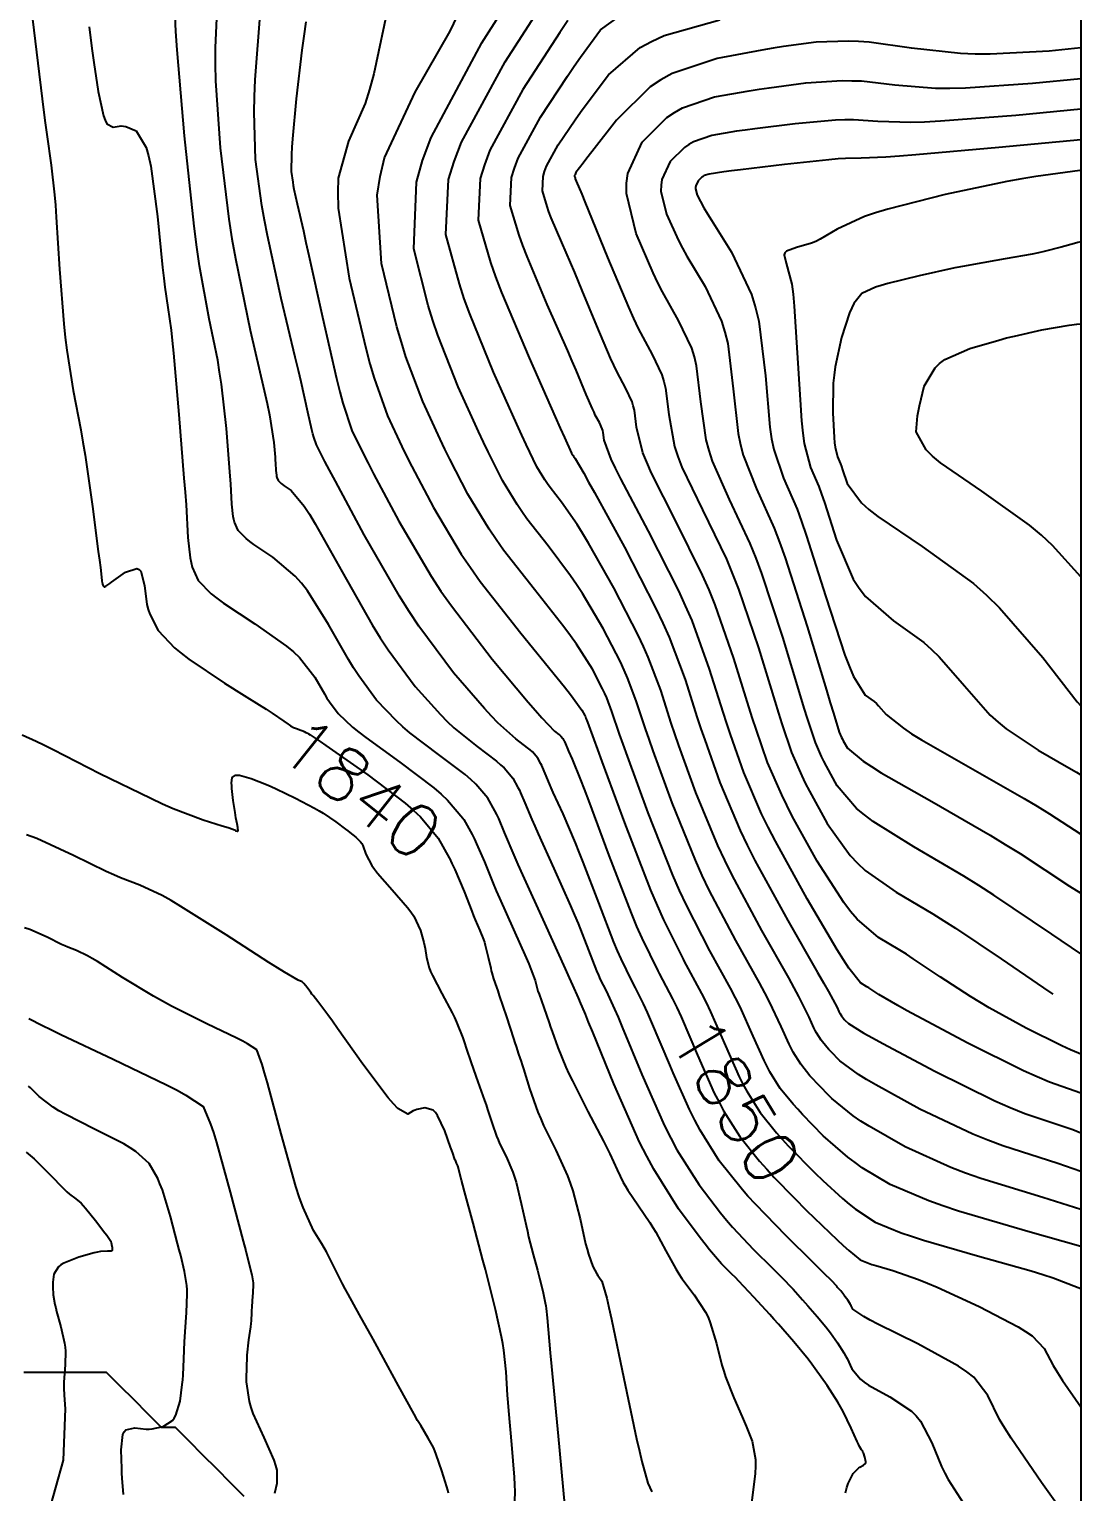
# Model space of a CAD drawing. Header units: metres. Extents: x 837117 to 838479, y 1189012 to 1191015.
# Drawn here: x 838400.2 to 838476.5, y 1190084.5 to 1190190.6 of the extents above; entities that cross this region are included whole.
import ezdxf

# ---------------------------------------------------------------- set-up
doc = ezdxf.new("R2010")
doc.units = ezdxf.units.M
doc.header["$LTSCALE"] = 0.3
for name, color, linetype in [('COTAS 10', 1, 'Continuous'), ('COTAS INT', 252, 'Continuous'), ('DRENAJE', 5, 'Continuous'), ('MARCO IMP', 130, 'Continuous')]:
    doc.layers.add(name, color=color, linetype=linetype)
doc.styles.get("Standard").update_dxf_attribs({"font": 'simplex.shx'})

msp = doc.modelspace()

# ---------------------------------------------------------------- linework, layer by layer
at = {"layer": 'COTAS 10'}
for points in [[(838400.23, 1190193.14), (838400.73, 1190188.92), (838401.24, 1190184.73), (838401.36, 1190183.79), (838401.47, 1190182.95), (838401.78, 1190180.72), (838402.03, 1190178.58), (838402.1, 1190177.81), (838402.16, 1190176.95), (838402.4, 1190173.17), (838402.7, 1190169.2), (838402.8, 1190168.22), (838402.92, 1190167.29), (838403.4, 1190164.37), (838403.95, 1190161.51), (838404.1, 1190160.62), (838404.25, 1190159.69), (838404.78, 1190155.95), (838405.21, 1190152.69), (838405.3, 1190152.05), (838405.36, 1190151.52), (838405.48, 1190150.58), (838405.5, 1190150.4), (838405.51, 1190150.36), (838405.52, 1190150.32), (838405.57, 1190150.2), (838405.63, 1190150.13), (838405.65, 1190150.12), (838405.67, 1190150.12), (838405.76, 1190150.17), (838406.04, 1190150.37), (838406.18, 1190150.47), (838406.34, 1190150.59), (838407.18, 1190151.18), (838408.02, 1190151.46), (838408.18, 1190151.39), (838408.31, 1190151.26), (838408.56, 1190150.23), (838408.74, 1190148.85), (838408.84, 1190148.49), (838408.96, 1190148.14), (838409.56, 1190146.96), (838410.74, 1190145.7), (838411.22, 1190145.3), (838411.78, 1190144.87), (838414.37, 1190143.13), (838415.8, 1190142.24), (838416.88, 1190141.56), (838417.39, 1190141.24), (838417.82, 1190140.96), (838418.68, 1190140.38), (838419, 1190140.15), (838419.07, 1190140.1), (838419.15, 1190140.05), (838419.39, 1190139.92), (838419.6, 1190139.84), (838419.66, 1190139.82), (838419.71, 1190139.8), (838419.9, 1190139.73), (838420.06, 1190139.67), (838420.1, 1190139.65), (838420.15, 1190139.63), (838420.28, 1190139.56), (838420.41, 1190139.5), (838420.47, 1190139.46), (838420.59, 1190139.39), (838421.31, 1190138.91), (838421.72, 1190138.62), (838422.22, 1190138.27), (838424.78, 1190136.48), (838427.48, 1190134.43), (838428.07, 1190133.92), (838428.59, 1190133.43), (838429.88, 1190131.89), (838430.67, 1190130.45), (838430.69, 1190130.43), (838430.88, 1190130.04), (838431.08, 1190129.61), (838431.76, 1190128.02), (838432.32, 1190126.58), (838432.45, 1190126.26), (838432.57, 1190125.97), (838432.91, 1190125.18), (838433.16, 1190124.53), (838433.23, 1190124.33), (838433.29, 1190124.12), (838433.51, 1190123.26), (838433.69, 1190122.45), (838433.73, 1190122.27), (838433.78, 1190122.11), (838433.9, 1190121.69), (838434.11, 1190121.08), (838434.2, 1190120.81), (838434.31, 1190120.48), (838434.83, 1190118.92), (838435.34, 1190117.36), (838435.44, 1190117.04), (838435.53, 1190116.78), (838435.72, 1190116.21), (838435.9, 1190115.68), (838435.98, 1190115.43), (838436.07, 1190115.14), (838436.51, 1190113.73), (838437.12, 1190112.01), (838437.32, 1190111.52), (838437.53, 1190111.04), (838438.41, 1190109.25), (838439.26, 1190107.38), (838439.46, 1190106.85), (838439.65, 1190106.3), (838440.18, 1190104.26), (838440.58, 1190102.46), (838440.69, 1190102.06), (838440.79, 1190101.71), (838441.11, 1190100.81), (838441.39, 1190100.28), (838441.46, 1190100.16), (838441.53, 1190100.05), (838441.75, 1190099.74), (838442.11, 1190098.51), (838442.27, 1190097.82), (838442.46, 1190096.98), (838443.36, 1190092.69), (838444.28, 1190088.3), (838444.48, 1190087.41), (838444.66, 1190086.66), (838445.1, 1190085.08), (838445.38, 1190084.46)], [(838420.27, 1190191.11), (838420.12, 1190190.08), (838419.98, 1190189.07), (838419.57, 1190185.53), (838419.3, 1190182.63), (838419.26, 1190182.02), (838419.23, 1190181.49), (838419.21, 1190180.26), (838419.32, 1190179.48), (838419.36, 1190179.24), (838419.41, 1190178.97), (838419.65, 1190177.91), (838420.1, 1190175.95), (838420.28, 1190175.12), (838420.49, 1190174.17), (838421.48, 1190169.7), (838422.51, 1190165.23), (838422.75, 1190164.27), (838422.97, 1190163.44), (838423.61, 1190161.48), (838424.45, 1190159.76), (838424.79, 1190159.09), (838425.19, 1190158.33), (838427.02, 1190154.88), (838429.37, 1190150.91), (838430.08, 1190149.82), (838430.84, 1190148.74), (838433.8, 1190144.88), (838436.41, 1190141.75), (838436.94, 1190141.14), (838437.39, 1190140.62), (838438.32, 1190139.66), (838438.64, 1190139.42), (838438.71, 1190139.36), (838438.77, 1190139.3), (838438.92, 1190139.13), (838439, 1190138.98), (838439.02, 1190138.93), (838439.04, 1190138.89), (838439.12, 1190138.72), (838439.23, 1190138.44), (838439.28, 1190138.33), (838439.34, 1190138.2), (838439.6, 1190137.62), (838440.2, 1190136.13), (838440.47, 1190135.44), (838440.78, 1190134.62), (838442.26, 1190130.63), (838443.88, 1190126.44), (838444.28, 1190125.48), (838444.66, 1190124.62), (838445.82, 1190122.26), (838445.92, 1190122.07), (838446.89, 1190120.24), (838447.2, 1190119.6), (838447.51, 1190118.92), (838448.7, 1190116.14), (838449.92, 1190113.39), (838450.26, 1190112.73), (838450.58, 1190112.11), (838451.76, 1190110.23), (838453.21, 1190108.44), (838453.72, 1190107.87), (838454.27, 1190107.27), (838455.72, 1190105.79), (838456.62, 1190104.87), (838458.83, 1190102.74), (838459.28, 1190102.32), (838459.67, 1190101.96), (838460.51, 1190101.29), (838461.12, 1190101.04), (838461.36, 1190100.96), (838461.63, 1190100.87), (838462.88, 1190100.51), (838464.73, 1190099.87), (838465.38, 1190099.6), (838466.09, 1190099.3), (838469.14, 1190097.9), (838471.96, 1190096.43), (838472.51, 1190096.09), (838472.98, 1190095.77), (838473.85, 1190094.85), (838474.5, 1190093.62), (838474.82, 1190093.11), (838475.2, 1190092.53), (838476.51, 1190090.63)], [(838439.28, 1190191.22), (838438.7, 1190190.34), (838436.03, 1190186.22), (838433.63, 1190181.8), (838433.23, 1190180.74), (838432.93, 1190179.75), (838432.77, 1190176.74), (838433.68, 1190173.66), (838434.05, 1190172.61), (838434.48, 1190171.49), (838436.48, 1190166.74), (838438.38, 1190162.47), (838438.74, 1190161.64), (838439.04, 1190160.97), (838439.56, 1190159.83), (838439.65, 1190159.69), (838439.67, 1190159.65), (838439.7, 1190159.6), (838439.83, 1190159.44), (838440.46, 1190158.36), (838440.8, 1190157.73), (838441.23, 1190156.96), (838443.39, 1190153.01), (838445.68, 1190148.56), (838446.19, 1190147.49), (838446.64, 1190146.48), (838447.8, 1190143.39), (838448.67, 1190140.63), (838448.94, 1190139.83), (838449.22, 1190139.01), (838450.33, 1190135.92), (838451.8, 1190132.44), (838452.31, 1190131.38), (838452.87, 1190130.27), (838455.25, 1190125.92), (838457.42, 1190122.13), (838457.85, 1190121.38), (838458.2, 1190120.76), (838458.83, 1190119.6), (838458.95, 1190119.31), (838458.99, 1190119.24), (838459.02, 1190119.18), (838459.14, 1190118.99), (838459.29, 1190118.8), (838459.35, 1190118.74), (838459.4, 1190118.68), (838459.65, 1190118.43), (838460.78, 1190117.73), (838461.39, 1190117.39), (838462.14, 1190116.98), (838465.93, 1190114.97), (838470.28, 1190112.83), (838471.39, 1190112.35), (838472.45, 1190111.92), (838475.93, 1190110.74), (838476.51, 1190110.51)], [(838476.51, 1190184.79), (838471.79, 1190184.33), (838466.34, 1190183.91), (838465.18, 1190183.85), (838464.17, 1190183.81), (838461.79, 1190183.9), (838460.02, 1190184.02), (838459.39, 1190184.01), (838458.71, 1190183.98), (838455.79, 1190183.72), (838452.85, 1190183.36), (838452.17, 1190183.26), (838451.54, 1190183.18), (838449.74, 1190182.88), (838448.41, 1190182.42), (838448.07, 1190182.23), (838447.75, 1190182.01), (838446.72, 1190180.99), (838446.11, 1190179.67), (838446.06, 1190179.26), (838446.05, 1190178.84), (838446.46, 1190177.16), (838447.33, 1190175.26), (838447.62, 1190174.7), (838447.93, 1190174.12), (838449.25, 1190171.92), (838450.45, 1190169.39), (838450.69, 1190168.6), (838450.89, 1190167.78), (838451.29, 1190164.5), (838451.64, 1190161.24), (838451.81, 1190160.43), (838452.01, 1190159.67), (838452.98, 1190157.24), (838454.26, 1190154.39), (838454.65, 1190153.36), (838455.06, 1190152.23), (838456.66, 1190147.24), (838458.06, 1190142.62), (838458.33, 1190141.7), (838458.56, 1190140.95), (838458.99, 1190139.58), (838459.16, 1190139.2), (838459.22, 1190139.07), (838459.28, 1190138.94), (838459.58, 1190138.42), (838460.72, 1190137.47), (838461.32, 1190137.08), (838462.04, 1190136.63), (838465.7, 1190134.54), (838469.94, 1190132.1), (838471.04, 1190131.43), (838472.11, 1190130.77), (838475.7, 1190128.4), (838476.51, 1190127.89)], [(838407.05, 1190084.25), (838406.95, 1190085.45), (838406.93, 1190085.8), (838406.91, 1190086.15), (838406.86, 1190087.51), (838407, 1190088.61), (838407.09, 1190088.8), (838407.21, 1190088.95), (838407.87, 1190089.09), (838408.68, 1190089.01), (838408.9, 1190089.01), (838409.12, 1190089.03), (838409.92, 1190089.19), (838410.59, 1190089.62), (838410.73, 1190089.8), (838410.85, 1190090.02), (838411.16, 1190091.04), (838411.31, 1190092.25), (838411.34, 1190092.58), (838411.37, 1190092.91), (838411.43, 1190094.11), (838411.48, 1190095.35), (838411.5, 1190095.71), (838411.52, 1190096.07), (838411.62, 1190097.46), (838411.67, 1190098.79), (838411.66, 1190099.12), (838411.64, 1190099.43), (838411.48, 1190100.44), (838411.19, 1190101.61), (838411.08, 1190102.02), (838410.96, 1190102.47), (838410.45, 1190104.43), (838409.86, 1190106.36), (838409.69, 1190106.8), (838409.53, 1190107.2), (838408.91, 1190108.28), (838407.93, 1190109.15), (838407.52, 1190109.42), (838407.06, 1190109.7), (838404.94, 1190110.78), (838402.81, 1190111.85), (838402.35, 1190112.11), (838401.94, 1190112.36), (838400.92, 1190113.15), (838400.3, 1190113.76), (838400.14, 1190113.9)]]:
    msp.add_lwpolyline(points, dxfattribs=at)
at = {"layer": 'COTAS INT'}
for points in [[(838476.51, 1190104.95), (838473.76, 1190105.81), (838469.25, 1190107.19), (838468.14, 1190107.59), (838467.08, 1190107.99), (838463.76, 1190109.5), (838461.15, 1190110.98), (838460.55, 1190111.36), (838460, 1190111.74), (838458.44, 1190113), (838457.35, 1190114.12), (838457.09, 1190114.39), (838456.86, 1190114.65), (838456.19, 1190115.48), (838455.65, 1190116.35), (838455.49, 1190116.64), (838455.34, 1190116.94), (838454.78, 1190118.21), (838453.92, 1190120.02), (838453.59, 1190120.67), (838453.21, 1190121.38), (838451.48, 1190124.46), (838449.55, 1190128.11), (838449.04, 1190129.18), (838448.55, 1190130.28), (838446.86, 1190134.46), (838445.48, 1190138.23), (838445.18, 1190139.08), (838444.92, 1190139.83), (838444.25, 1190141.85), (838443.62, 1190143.53), (838443.38, 1190144.08), (838443.1, 1190144.67), (838441.85, 1190147.09), (838440.35, 1190149.63), (838439.92, 1190150.29), (838439.49, 1190150.93), (838437.85, 1190153.09), (838436.32, 1190155.06), (838435.95, 1190155.58), (838435.6, 1190156.09), (838434.54, 1190157.85), (838433.5, 1190159.92), (838433.16, 1190160.62), (838432.8, 1190161.39), (838431.33, 1190164.64), (838429.85, 1190168.38), (838429.49, 1190169.46), (838429.15, 1190170.55), (838428.1, 1190174.64), (838428.3, 1190179.49), (838428.75, 1190181.06), (838429.37, 1190182.73), (838433.05, 1190189.59), (838436.92, 1190195.69)], [(838413.87, 1190193.01), (838413.69, 1190189.23), (838413.7, 1190188.06), (838413.73, 1190186.84), (838414.05, 1190181.99), (838414.68, 1190176.8), (838414.91, 1190175.37), (838415.16, 1190173.94), (838416.24, 1190168.76), (838417.26, 1190164.37), (838417.46, 1190163.43), (838417.63, 1190162.6), (838417.95, 1190160.6), (838418.04, 1190159.54), (838418.05, 1190159.31), (838418.07, 1190159.1), (838418.1, 1190158.56), (838418.14, 1190158.22), (838418.15, 1190158.14), (838418.17, 1190158.06), (838418.27, 1190157.84), (838418.49, 1190157.62), (838418.58, 1190157.54), (838418.69, 1190157.46), (838419.21, 1190157.12), (838420.15, 1190155.98), (838420.53, 1190155.4), (838420.95, 1190154.7), (838422.9, 1190151.22), (838425.1, 1190147.36), (838425.68, 1190146.43), (838426.25, 1190145.56), (838428.21, 1190142.9), (838430.04, 1190140.85), (838430.53, 1190140.36), (838431.01, 1190139.9), (838432.71, 1190138.53), (838434.1, 1190137.47), (838434.4, 1190137.22), (838434.67, 1190136.98), (838435.3, 1190136.23), (838435.67, 1190135.57), (838435.77, 1190135.38), (838435.86, 1190135.18), (838436.17, 1190134.44), (838436.68, 1190133.24), (838436.89, 1190132.76), (838437.13, 1190132.21), (838438.28, 1190129.69), (838439.48, 1190126.98), (838439.77, 1190126.31), (838440.03, 1190125.69), (838440.8, 1190123.75), (838441.37, 1190122.27), (838441.51, 1190121.94), (838441.64, 1190121.63), (838442.06, 1190120.8), (838442.67, 1190119.49), (838442.93, 1190118.89), (838443.24, 1190118.18), (838444.65, 1190114.75), (838446.31, 1190111.02), (838446.76, 1190110.12), (838447.21, 1190109.28), (838448.81, 1190106.73), (838450.37, 1190104.69), (838450.81, 1190104.17), (838451.23, 1190103.67), (838452.77, 1190102.04), (838454.14, 1190100.68), (838454.47, 1190100.35), (838454.76, 1190100.05), (838455.63, 1190099.15), (838456.33, 1190098.39), (838456.52, 1190098.17), (838456.71, 1190097.96), (838457.39, 1190097.19), (838458.02, 1190096.42), (838458.18, 1190096.21), (838458.34, 1190096), (838458.87, 1190095.26), (838459.33, 1190094.53), (838459.44, 1190094.33), (838459.55, 1190094.12), (838459.91, 1190093.39), (838460.53, 1190092.64), (838460.8, 1190092.42), (838461.12, 1190092.19), (838462.65, 1190091.35), (838464.22, 1190090.31), (838464.57, 1190089.96), (838464.89, 1190089.59), (838465.7, 1190088.02), (838466.4, 1190086.3), (838466.64, 1190085.82), (838466.89, 1190085.35), (838467.97, 1190083.66)], [(838476.51, 1190107.7), (838474.84, 1190108.28), (838470.85, 1190109.55), (838469.76, 1190109.97), (838468.68, 1190110.41), (838464.84, 1190112.23), (838461.65, 1190113.98), (838460.97, 1190114.38), (838460.39, 1190114.73), (838459.04, 1190115.72), (838458.38, 1190116.4), (838458.22, 1190116.56), (838458.08, 1190116.73), (838457.67, 1190117.23), (838457.33, 1190117.77), (838457.24, 1190117.94), (838457.15, 1190118.13), (838456.8, 1190118.91), (838456.06, 1190120.39), (838455.72, 1190121.02), (838455.32, 1190121.75), (838453.36, 1190125.19), (838451.21, 1190129.19), (838450.68, 1190130.28), (838450.17, 1190131.36), (838448.59, 1190135.19), (838447.35, 1190138.62), (838447.06, 1190139.45), (838446.8, 1190140.23), (838446.03, 1190142.62), (838445.13, 1190145.01), (838444.78, 1190145.79), (838444.39, 1190146.62), (838442.62, 1190150.05), (838440.79, 1190153.3), (838440.36, 1190154.01), (838439.97, 1190154.65), (838438.84, 1190156.27), (838438.01, 1190157.33), (838437.81, 1190157.61), (838437.62, 1190157.89), (838437.05, 1190158.84), (838436.27, 1190160.44), (838435.95, 1190161.13), (838435.59, 1190161.93), (838433.9, 1190165.69), (838432.17, 1190169.93), (838431.77, 1190171.03), (838431.42, 1190172.1), (838430.43, 1190175.69), (838430.64, 1190179.67), (838431.04, 1190180.98), (838431.58, 1190182.38), (838434.74, 1190188.22), (838438.13, 1190193.5)], [(838459.44, 1190084.39), (838459.53, 1190084.76), (838459.63, 1190085.07), (838459.99, 1190085.79), (838460.33, 1190086.12), (838460.41, 1190086.19), (838460.49, 1190086.25), (838460.74, 1190086.38), (838460.89, 1190086.51), (838460.91, 1190086.57), (838460.91, 1190086.64), (838460.85, 1190086.96), (838460.74, 1190087.28), (838460.71, 1190087.34), (838460.69, 1190087.4), (838460.61, 1190087.5), (838460.46, 1190087.75), (838460.38, 1190087.91), (838460.29, 1190088.1), (838459.85, 1190089.07), (838459.26, 1190090.28), (838459.08, 1190090.62), (838458.89, 1190090.95), (838458.12, 1190092.16), (838457.25, 1190093.39), (838456.99, 1190093.73), (838456.72, 1190094.08), (838455.68, 1190095.35), (838454.57, 1190096.63), (838454.25, 1190096.98), (838453.94, 1190097.33), (838452.78, 1190098.59), (838451.71, 1190099.73), (838451.45, 1190100), (838451.2, 1190100.25), (838450.45, 1190101.01), (838449.57, 1190102.01), (838449.25, 1190102.42), (838448.89, 1190102.88), (838447.33, 1190104.98), (838445.52, 1190107.87), (838445.02, 1190108.82), (838444.5, 1190109.84), (838442.63, 1190114.06), (838441.1, 1190117.81), (838440.8, 1190118.53), (838440.57, 1190119.11), (838440.17, 1190120.07), (838440.14, 1190120.14), (838440.13, 1190120.16), (838440.11, 1190120.19), (838440.07, 1190120.31), (838439.66, 1190121.22), (838439.42, 1190121.75), (838439.13, 1190122.4), (838437.61, 1190125.72), (838436.03, 1190129.22), (838435.69, 1190129.98), (838435.4, 1190130.65), (838434.7, 1190132.3), (838434.27, 1190133.32), (838434.14, 1190133.6), (838434, 1190133.86), (838433.49, 1190134.78), (838432.61, 1190135.81), (838432.25, 1190136.15), (838431.83, 1190136.5), (838429.9, 1190137.96), (838427.83, 1190139.54), (838427.32, 1190139.97), (838426.85, 1190140.4), (838425.41, 1190141.91), (838424.12, 1190143.67), (838423.74, 1190144.24), (838423.36, 1190144.85), (838421.91, 1190147.4), (838420.39, 1190149.84), (838419.95, 1190150.4), (838419.51, 1190150.9), (838417.89, 1190152.27), (838416.5, 1190153.2), (838416.2, 1190153.42), (838415.95, 1190153.62), (838415.37, 1190154.22), (838415.1, 1190154.81), (838415.05, 1190155.01), (838415, 1190155.23), (838414.91, 1190156.13), (838414.82, 1190157.59), (838414.78, 1190158.15), (838414.73, 1190158.78), (838414.51, 1190161.62), (838414.15, 1190164.84), (838414.02, 1190165.71), (838413.88, 1190166.57), (838413.26, 1190169.58), (838412.55, 1190173.41), (838412.36, 1190174.78), (838412.17, 1190176.29), (838411.47, 1190182.85), (838410.94, 1190189.1), (838410.85, 1190190.42), (838410.79, 1190191.55)], [(838475.83, 1190082.08), (838473.67, 1190085.14), (838471.47, 1190088.35), (838471.01, 1190089.07), (838470.62, 1190089.71), (838469.78, 1190091.44), (838468.75, 1190092.77), (838468.24, 1190093.17), (838467.64, 1190093.58), (838464.68, 1190095.2), (838461.78, 1190096.63), (838461.22, 1190096.92), (838460.76, 1190097.17), (838459.97, 1190097.71), (838459.84, 1190097.96), (838459.81, 1190098.03), (838459.77, 1190098.1), (838459.61, 1190098.36), (838459.42, 1190098.61), (838459.37, 1190098.69), (838459.31, 1190098.76), (838459.1, 1190099.03), (838458.86, 1190099.29), (838458.8, 1190099.37), (838458.73, 1190099.44), (838458.49, 1190099.71), (838457.82, 1190100.38), (838457.48, 1190100.71), (838457.09, 1190101.1), (838455.1, 1190103.06), (838453.65, 1190104.55), (838452.9, 1190105.32), (838452.36, 1190105.92), (838452.21, 1190106.09), (838451.86, 1190106.5), (838450.28, 1190108.48), (838448.9, 1190110.7), (838448.51, 1190111.43), (838448.12, 1190112.21), (838446.94, 1190114.85), (838446.68, 1190115.45), (838445.37, 1190118.55), (838445.07, 1190119.24), (838444.78, 1190119.87), (838444.19, 1190121.03), (838443.94, 1190121.53), (838443.15, 1190123.13), (838442.9, 1190123.71), (838442.63, 1190124.35), (838441.53, 1190127.19), (838440.4, 1190130.15), (838440.12, 1190130.88), (838439.84, 1190131.55), (838438.94, 1190133.65), (838438.23, 1190135.21), (838438.08, 1190135.54), (838437.96, 1190135.84), (838437.65, 1190136.58), (838437.45, 1190137.03), (838437.39, 1190137.15), (838437.33, 1190137.27), (838437.11, 1190137.68), (838436.72, 1190138.14), (838436.56, 1190138.29), (838436.37, 1190138.45), (838435.51, 1190139.09), (838434.2, 1190140.26), (838433.74, 1190140.75), (838433.23, 1190141.3), (838431, 1190143.89), (838428.47, 1190147.28), (838427.77, 1190148.34), (838427.07, 1190149.45), (838424.51, 1190153.89), (838422.42, 1190157.8), (838422, 1190158.58), (838421.66, 1190159.22), (838421.04, 1190160.43), (838420.86, 1190160.99), (838420.79, 1190161.23), (838420.72, 1190161.51), (838420.43, 1190162.79), (838419.93, 1190164.99), (838419.73, 1190165.83), (838419.51, 1190166.78), (838418.49, 1190171.05), (838417.49, 1190175.61), (838417.27, 1190176.73), (838417.08, 1190177.79), (838416.63, 1190181.13), (838416.52, 1190184.57), (838416.54, 1190185.7), (838416.59, 1190186.91), (838416.98, 1190191.91)], [(838426.3, 1190192.47), (838425.2, 1190187.35), (838424.89, 1190186.21), (838424.57, 1190185.19), (838423.36, 1190182.47), (838422.62, 1190179.77), (838422.59, 1190178.75), (838422.63, 1190177.61), (838423.42, 1190172.53), (838424.63, 1190167.44), (838424.93, 1190166.3), (838425.23, 1190165.27), (838426.19, 1190162.53), (838427.23, 1190160.3), (838427.58, 1190159.6), (838427.96, 1190158.86), (838429.53, 1190155.87), (838431.55, 1190152.5), (838432.22, 1190151.52), (838432.93, 1190150.52), (838435.87, 1190146.75), (838438.52, 1190143.51), (838439.05, 1190142.86), (838439.48, 1190142.3), (838440.31, 1190141.18), (838440.52, 1190140.78), (838440.56, 1190140.68), (838440.6, 1190140.59), (838440.71, 1190140.31), (838441.17, 1190139.04), (838441.43, 1190138.32), (838441.75, 1190137.45), (838443.39, 1190132.99), (838445.29, 1190128.12), (838445.77, 1190126.99), (838446.22, 1190125.95), (838447.65, 1190123.11), (838447.71, 1190122.99), (838448.99, 1190120.62), (838449.33, 1190119.96), (838449.65, 1190119.28), (838450.73, 1190116.83), (838451.73, 1190114.58), (838452, 1190114.03), (838452.27, 1190113.52), (838453.24, 1190111.98), (838454.43, 1190110.51), (838454.84, 1190110.04), (838455.29, 1190109.55), (838457.23, 1190107.58), (838457.8, 1190107.05), (838459.22, 1190105.74), (838459.71, 1190105.33), (838460.16, 1190104.97), (838461.59, 1190104.02), (838463.49, 1190103.25), (838464.24, 1190103), (838465.1, 1190102.72), (838469.02, 1190101.59), (838472.92, 1190100.48), (838473.76, 1190100.22), (838474.5, 1190099.98), (838476.33, 1190099.29), (838476.51, 1190099.2)], [(838476.51, 1190102.26), (838472.68, 1190103.35), (838467.65, 1190104.83), (838466.51, 1190105.2), (838465.48, 1190105.57), (838462.68, 1190106.76), (838460.66, 1190107.97), (838460.13, 1190108.35), (838459.61, 1190108.74), (838457.83, 1190110.29), (838456.32, 1190111.83), (838455.97, 1190112.22), (838455.65, 1190112.58), (838454.71, 1190113.73), (838453.96, 1190114.94), (838453.75, 1190115.33), (838453.53, 1190115.76), (838452.75, 1190117.52), (838451.79, 1190119.65), (838451.46, 1190120.31), (838451.1, 1190121), (838449.59, 1190123.72), (838447.89, 1190127.03), (838447.4, 1190128.08), (838446.92, 1190129.2), (838445.13, 1190133.72), (838443.61, 1190137.84), (838443.31, 1190138.7), (838443.04, 1190139.44), (838442.48, 1190141.08), (838442.11, 1190142.06), (838441.97, 1190142.38), (838441.81, 1190142.73), (838441.08, 1190144.14), (838439.92, 1190145.97), (838439.48, 1190146.57), (838439, 1190147.22), (838436.86, 1190149.92), (838434.62, 1190152.79), (838434.08, 1190153.55), (838433.58, 1190154.3), (838432.03, 1190156.86), (838430.73, 1190159.39), (838430.37, 1190160.11), (838430.02, 1190160.84), (838428.76, 1190163.58), (838427.54, 1190166.82), (838427.21, 1190167.88), (838426.89, 1190168.99), (838425.76, 1190173.58), (838425.46, 1190178.55), (838425.67, 1190179.9), (838425.99, 1190181.25), (838428.21, 1190186.03), (838430.75, 1190190.44), (838431.28, 1190191.55)], [(838476.51, 1190113.38), (838474.25, 1190114.18), (838473.34, 1190114.56), (838472.37, 1190115), (838468.33, 1190117.01), (838464.63, 1190118.98), (838463.87, 1190119.39), (838463.23, 1190119.74), (838461.86, 1190120.54), (838461.29, 1190120.93), (838461.14, 1190121.02), (838461, 1190121.11), (838460.54, 1190121.38), (838459.69, 1190122.46), (838459.3, 1190123.06), (838458.84, 1190123.78), (838456.65, 1190127.49), (838454.35, 1190131.66), (838453.83, 1190132.68), (838453.35, 1190133.65), (838452.06, 1190136.65), (838451.09, 1190139.4), (838450.82, 1190140.2), (838450.55, 1190141.03), (838449.57, 1190144.16), (838448.3, 1190147.68), (838447.84, 1190148.74), (838447.34, 1190149.84), (838445.14, 1190154.16), (838443.13, 1190157.96), (838442.75, 1190158.73), (838442.44, 1190159.39), (838441.93, 1190160.77), (838441.86, 1190161.33), (838441.83, 1190161.47), (838441.79, 1190161.6), (838441.58, 1190162.04), (838441.28, 1190162.59), (838441.19, 1190162.8), (838441.08, 1190163.04), (838440.63, 1190164.09), (838439.9, 1190165.84), (838439.61, 1190166.5), (838439.28, 1190167.25), (838437.8, 1190170.62), (838436.33, 1190174.09), (838436.02, 1190174.9), (838435.75, 1190175.64), (838435.11, 1190177.79), (838435.21, 1190179.83), (838435.42, 1190180.5), (838435.69, 1190181.22), (838437.31, 1190184.21), (838439.26, 1190187.18), (838439.74, 1190187.9), (838440.2, 1190188.56), (838441.66, 1190190.55), (838443.81, 1190192.1)], [(838404.54, 1190190.76), (838404.74, 1190189.19), (838404.81, 1190188.69), (838404.89, 1190188.17), (838405.2, 1190186.07), (838405.59, 1190184.3), (838405.7, 1190183.98), (838405.82, 1190183.73), (838406.3, 1190183.48), (838406.86, 1190183.58), (838407.03, 1190183.56), (838407.22, 1190183.53), (838407.96, 1190183.22), (838408.69, 1190182), (838408.86, 1190181.39), (838409.03, 1190180.65), (838409.52, 1190177), (838409.88, 1190173.29), (838409.97, 1190172.52), (838410.05, 1190171.86), (838410.27, 1190170.4), (838410.49, 1190168.76), (838410.58, 1190167.99), (838410.67, 1190167.08), (838411.06, 1190162.63), (838411.43, 1190158.01), (838411.51, 1190156.99), (838411.58, 1190156.07), (838411.71, 1190153.71), (838411.87, 1190152.23), (838411.94, 1190151.88), (838412.03, 1190151.55), (838412.46, 1190150.59), (838413.41, 1190149.62), (838413.82, 1190149.29), (838414.3, 1190148.93), (838416.57, 1190147.43), (838418.87, 1190145.82), (838419.37, 1190145.4), (838419.82, 1190144.99), (838420.93, 1190143.57), (838421.62, 1190142.35), (838421.81, 1190142.05), (838421.99, 1190141.77), (838422.61, 1190140.93), (838423.67, 1190139.94), (838424.12, 1190139.58), (838424.64, 1190139.18), (838427.09, 1190137.39), (838429.57, 1190135.53), (838430.1, 1190135.08), (838430.56, 1190134.65), (838431.68, 1190133.34), (838431.75, 1190133.23), (838432.22, 1190132.37), (838432.34, 1190132.16), (838432.51, 1190131.82), (838432.67, 1190131.47), (838433.23, 1190130.16), (838433.87, 1190128.59), (838434.09, 1190128.07), (838434.33, 1190127.53), (838435.34, 1190125.27), (838436.27, 1190123.2), (838436.45, 1190122.76), (838436.61, 1190122.39), (838436.91, 1190121.55), (838437.06, 1190120.98), (838437.12, 1190120.78), (838437.2, 1190120.56), (838437.54, 1190119.59), (838437.93, 1190118.48), (838438.04, 1190118.17), (838438.16, 1190117.86), (838438.56, 1190116.7), (838439.14, 1190115.28), (838439.36, 1190114.79), (838439.62, 1190114.27), (838440.75, 1190112.05), (838441.87, 1190109.9), (838442.12, 1190109.42), (838442.33, 1190108.98), (838442.87, 1190107.82), (838443.31, 1190106.9), (838443.47, 1190106.63), (838443.65, 1190106.34), (838444.41, 1190105.22), (838445.24, 1190103.99), (838445.45, 1190103.64), (838445.67, 1190103.29), (838446.39, 1190101.95), (838447.12, 1190100.63), (838447.34, 1190100.28), (838447.57, 1190099.93), (838448.46, 1190098.74), (838449.28, 1190097.5), (838449.47, 1190097.12), (838449.63, 1190096.73), (838450.08, 1190095.22), (838450.47, 1190093.64), (838450.6, 1190093.21), (838450.74, 1190092.79), (838451.33, 1190091.28), (838451.93, 1190089.9), (838452.08, 1190089.55), (838452.22, 1190089.22), (838452.67, 1190088.13), (838452.9, 1190086.8), (838452.91, 1190086.32), (838452.89, 1190085.78), (838452.6, 1190083.43)], [(838476.51, 1190116.22), (838476.34, 1190116.29), (838475.76, 1190116.53), (838475.14, 1190116.81), (838472.56, 1190118.09), (838469.87, 1190119.57), (838469.18, 1190119.98), (838468.51, 1190120.39), (838466.3, 1190121.83), (838464.35, 1190123.14), (838463.86, 1190123.46), (838463.39, 1190123.75), (838461.83, 1190124.67), (838460.28, 1190126), (838459.8, 1190126.56), (838459.31, 1190127.21), (838457.38, 1190130.22), (838455.58, 1190133.48), (838455.18, 1190134.28), (838454.81, 1190135.03), (838453.79, 1190137.38), (838452.96, 1190139.79), (838452.7, 1190140.58), (838452.43, 1190141.42), (838451.34, 1190144.93), (838449.99, 1190148.81), (838449.54, 1190149.9), (838449.07, 1190150.98), (838447.1, 1190154.93), (838445.35, 1190158.38), (838445.02, 1190159.16), (838444.74, 1190159.85), (838444.27, 1190161.7), (838444.12, 1190162.94), (838444.04, 1190163.25), (838443.95, 1190163.55), (838443.5, 1190164.51), (838442.84, 1190165.74), (838442.62, 1190166.2), (838442.39, 1190166.72), (838441.4, 1190169.06), (838440.34, 1190171.62), (838440.06, 1190172.29), (838439.79, 1190172.93), (838438.85, 1190175.1), (838438.08, 1190176.91), (838437.92, 1190177.33), (838437.78, 1190177.72), (838437.44, 1190178.85), (838437.5, 1190179.91), (838437.6, 1190180.26), (838437.75, 1190180.64), (838438.59, 1190182.2), (838439.82, 1190184.02), (838440.21, 1190184.57), (838440.61, 1190185.12), (838442.23, 1190187.27), (838444.54, 1190189.25), (838445.37, 1190189.7), (838446.29, 1190190.12), (838450.32, 1190191.27)], [(838476.51, 1190189.23), (838474.23, 1190188.99), (838469.95, 1190188.77), (838468.85, 1190188.78), (838467.78, 1190188.82), (838464.23, 1190189.21), (838461.16, 1190189.64), (838460.39, 1190189.7), (838459.66, 1190189.73), (838457.32, 1190189.65), (838454.94, 1190189.32), (838454.19, 1190189.2), (838453.38, 1190189.06), (838450.13, 1190188.47), (838446.85, 1190187.37), (838446.04, 1190186.92), (838445.27, 1190186.4), (838442.81, 1190183.99), (838441.02, 1190181.69), (838440.67, 1190181.24), (838440.39, 1190180.86), (838439.88, 1190180.19), (838439.81, 1190180.05), (838439.79, 1190180.02), (838439.78, 1190179.99), (838439.78, 1190179.9), (838439.81, 1190179.8), (838439.82, 1190179.77), (838439.83, 1190179.73), (838439.9, 1190179.57), (838440.3, 1190178.62), (838440.52, 1190178.07), (838440.79, 1190177.41), (838442.16, 1190174.02), (838443.69, 1190170.41), (838444.06, 1190169.6), (838444.4, 1190168.88), (838445.42, 1190166.98), (838446.12, 1190165.5), (838446.26, 1190165.03), (838446.38, 1190164.55), (838446.61, 1190162.63), (838447.04, 1190160.31), (838447.28, 1190159.58), (838447.57, 1190158.81), (838449.06, 1190155.7), (838450.8, 1190152.12), (838451.25, 1190151.05), (838451.68, 1190149.95), (838453.12, 1190145.7), (838454.3, 1190141.82), (838454.58, 1190140.95), (838454.83, 1190140.18), (838455.53, 1190138.11), (838456.26, 1190136.42), (838456.52, 1190135.88), (838456.82, 1190135.3), (838458.11, 1190132.95), (838459.78, 1190130.63), (838460.31, 1190130.07), (838460.86, 1190129.54), (838463.12, 1190127.96), (838465.77, 1190126.4), (838466.58, 1190125.89), (838467.42, 1190125.35), (838470.73, 1190123.12), (838473.8, 1190121.03), (838474.49, 1190120.57)], [(838476.51, 1190123.49), (838474.41, 1190124.93), (838470.21, 1190127.75), (838469.11, 1190128.45), (838468.04, 1190129.12), (838464.41, 1190131.25), (838461.45, 1190133.09), (838460.81, 1190133.57), (838460.25, 1190134.05), (838458.84, 1190135.68), (838458.05, 1190137.12), (838457.87, 1190137.48), (838457.71, 1190137.81), (838457.26, 1190138.84), (838456.69, 1190140.56), (838456.45, 1190141.33), (838456.18, 1190142.22), (838454.89, 1190146.47), (838453.37, 1190151.09), (838452.95, 1190152.21), (838452.53, 1190153.26), (838451.02, 1190156.47), (838449.79, 1190159.24), (838449.55, 1190160.01), (838449.34, 1190160.78), (838448.95, 1190163.56), (838448.63, 1190166.17), (838448.47, 1190166.82), (838448.28, 1190167.44), (838447.33, 1190169.45), (838446.16, 1190171.53), (838445.82, 1190172.19), (838445.48, 1190172.9), (838444.24, 1190175.76), (838443.54, 1190178.67), (838443.55, 1190179.41), (838443.64, 1190180.11), (838444.69, 1190182.4), (838446.48, 1190184.17), (838447.04, 1190184.55), (838447.62, 1190184.88), (838449.94, 1190185.67), (838452.46, 1190186.12), (838453.18, 1190186.23), (838453.9, 1190186.34), (838456.56, 1190186.69), (838459.19, 1190186.86), (838459.89, 1190186.85), (838460.59, 1190186.83), (838463.01, 1190186.55), (838465.98, 1190186.32), (838467.02, 1190186.31), (838468.15, 1190186.34), (838473.01, 1190186.66), (838476.51, 1190187.01)], [(838476.51, 1190182.57), (838470.57, 1190182), (838464.54, 1190181.47), (838463.35, 1190181.38), (838462.37, 1190181.31), (838460.57, 1190181.24), (838459.45, 1190181.21), (838458.9, 1190181.17), (838458.24, 1190181.11), (838455.02, 1190180.76), (838451.81, 1190180.38), (838451.16, 1190180.3), (838450.62, 1190180.23), (838449.55, 1190180.08), (838449.19, 1190179.96), (838449.1, 1190179.91), (838449.02, 1190179.85), (838448.74, 1190179.58), (838448.58, 1190179.22), (838448.56, 1190179.11), (838448.56, 1190179), (838448.67, 1190178.55), (838449.17, 1190177.62), (838449.42, 1190177.2), (838449.71, 1190176.72), (838451.16, 1190174.4), (838452.61, 1190171.33), (838452.9, 1190170.38), (838453.15, 1190169.39), (838453.63, 1190165.43), (838453.94, 1190161.7), (838454.08, 1190160.86), (838454.23, 1190160.1), (838454.94, 1190158.01), (838455.93, 1190155.75), (838456.25, 1190154.87), (838456.59, 1190153.88), (838458.01, 1190149.41), (838459.4, 1190145.17), (838459.72, 1190144.32), (838460.02, 1190143.62), (838460.87, 1190142.27), (838461.51, 1190141.8), (838461.68, 1190141.65), (838461.84, 1190141.5), (838462.39, 1190140.87), (838463.64, 1190139.86), (838464.24, 1190139.46), (838464.96, 1190139.02), (838468.51, 1190136.99), (838472.41, 1190134.76), (838473.36, 1190134.2), (838474.25, 1190133.66), (838476.51, 1190132.18)], [(838476.51, 1190180.33), (838476.45, 1190180.33), (838473.26, 1190179.91), (838472.23, 1190179.73), (838471.14, 1190179.53), (838466.68, 1190178.59), (838462.52, 1190177.54), (838461.62, 1190177.26), (838460.82, 1190176.99), (838458.84, 1190176.08), (838457.61, 1190175.35), (838457.29, 1190175.19), (838456.97, 1190175.06), (838455.89, 1190174.75), (838455.15, 1190174.47), (838455.04, 1190174.35), (838454.98, 1190174.22), (838455.14, 1190173.62), (838455.54, 1190172.08), (838455.63, 1190171.35), (838455.72, 1190170.5), (838455.97, 1190166.36), (838456.24, 1190162.17), (838456.34, 1190161.28), (838456.44, 1190160.52), (838456.9, 1190158.78), (838457.51, 1190157.4), (838457.7, 1190156.86), (838457.91, 1190156.25), (838458.78, 1190153.52), (838460, 1190150.69), (838460.43, 1190150.03), (838460.9, 1190149.42), (838462.93, 1190147.66), (838465.12, 1190146.08), (838465.68, 1190145.58), (838466.23, 1190145.05), (838468.08, 1190142.93), (838469.95, 1190140.82), (838470.52, 1190140.3), (838471.11, 1190139.81), (838473.42, 1190138.27), (838475.65, 1190137), (838476.2, 1190136.68), (838476.51, 1190136.48)], [(838476.51, 1190175.16), (838476.3, 1190175.1), (838476.05, 1190175.03), (838475.09, 1190174.76), (838473.86, 1190174.45), (838473.44, 1190174.36), (838472.98, 1190174.27), (838471.02, 1190173.93), (838468.73, 1190173.52), (838468.07, 1190173.4), (838467.38, 1190173.26), (838464.79, 1190172.7), (838462.52, 1190172.13), (838462.04, 1190171.99), (838461.62, 1190171.86), (838460.63, 1190171.42), (838460.05, 1190170.69), (838459.89, 1190170.37), (838459.73, 1190170), (838459.14, 1190168.21), (838458.69, 1190166.08), (838458.61, 1190165.49), (838458.55, 1190164.9), (838458.51, 1190162.75), (838458.61, 1190160.95), (838458.65, 1190160.58), (838458.69, 1190160.26), (838458.86, 1190159.55), (838459.08, 1190159.04), (838459.16, 1190158.85), (838459.23, 1190158.62), (838459.55, 1190157.62), (838460.6, 1190156.21), (838461.14, 1190155.74), (838461.78, 1190155.22), (838465, 1190153.06), (838468.72, 1190150.36), (838469.68, 1190149.51), (838470.62, 1190148.61), (838473.76, 1190145), (838476.26, 1190141.78), (838476.51, 1190141.48)], [(838476.51, 1190150.84), (838474.47, 1190153.13), (838473.66, 1190153.88), (838472.8, 1190154.61), (838469.33, 1190157.06), (838466.33, 1190159.12), (838465.75, 1190159.61), (838465.29, 1190160.06), (838464.57, 1190161.38), (838464.67, 1190162.54), (838464.73, 1190162.89), (838464.8, 1190163.25), (838465.16, 1190164.68), (838465.94, 1190166.01), (838466.27, 1190166.32), (838466.65, 1190166.61), (838468.46, 1190167.43), (838470.56, 1190168.03), (838471.13, 1190168.18), (838471.7, 1190168.32), (838473.7, 1190168.77), (838475.67, 1190169.11), (838476.22, 1190169.18), (838476.51, 1190169.21)], [(838399.69, 1190139.38), (838400.7, 1190138.92), (838401.26, 1190138.65), (838401.93, 1190138.31), (838405.33, 1190136.59), (838409.02, 1190134.78), (838409.87, 1190134.39), (838410.64, 1190134.04), (838412.83, 1190133.21), (838414.21, 1190132.79), (838414.47, 1190132.7), (838414.7, 1190132.63), (838415.09, 1190132.49), (838415.16, 1190132.44), (838415.18, 1190132.43), (838415.2, 1190132.43), (838415.28, 1190132.4), (838415.33, 1190132.39), (838415.34, 1190132.4), (838415.35, 1190132.4), (838415.36, 1190132.45), (838415.35, 1190132.56), (838415.34, 1190132.61), (838415.33, 1190132.66), (838415.28, 1190132.93), (838415.19, 1190133.37), (838415.17, 1190133.55), (838415.14, 1190133.74), (838415.01, 1190134.63), (838414.91, 1190135.5), (838414.9, 1190135.7), (838414.89, 1190135.87), (838414.92, 1190136.3), (838415.17, 1190136.47), (838415.3, 1190136.47), (838415.47, 1190136.45), (838416.3, 1190136.22), (838417.41, 1190135.78), (838417.75, 1190135.63), (838418.11, 1190135.47), (838419.53, 1190134.79), (838420.91, 1190134.07), (838421.23, 1190133.88), (838421.54, 1190133.69), (838422.46, 1190133.07), (838423.15, 1190132.54), (838423.31, 1190132.42), (838423.47, 1190132.3), (838423.91, 1190131.97), (838424.25, 1190131.61), (838424.33, 1190131.49), (838424.41, 1190131.35), (838424.64, 1190130.73), (838425.06, 1190129.91), (838425.25, 1190129.64), (838425.47, 1190129.35), (838426.55, 1190128.13), (838427.66, 1190126.86), (838427.89, 1190126.54), (838428.1, 1190126.22), (838428.59, 1190125.19), (838428.84, 1190124.31), (838428.89, 1190124.09), (838428.94, 1190123.89), (838429.03, 1190123.23), (838429.22, 1190122.48), (838429.33, 1190122.21), (838429.47, 1190121.91), (838430.15, 1190120.61), (838430.9, 1190119.22), (838431.07, 1190118.87), (838431.22, 1190118.53), (838431.66, 1190117.4), (838432.04, 1190116.28), (838432.16, 1190115.94), (838432.28, 1190115.59), (838432.76, 1190114.21), (838433.24, 1190112.86), (838433.35, 1190112.53), (838433.46, 1190112.21), (838433.79, 1190111.19), (838434.12, 1190110.26), (838434.23, 1190110), (838434.34, 1190109.74), (838434.81, 1190108.78), (838435.29, 1190107.66), (838435.42, 1190107.3), (838435.53, 1190106.92), (838435.91, 1190105.37), (838436.26, 1190103.77), (838436.35, 1190103.36), (838436.44, 1190102.97), (838436.77, 1190101.68), (838437.08, 1190100.54), (838437.16, 1190100.25), (838437.23, 1190099.96), (838437.47, 1190099.01), (838437.65, 1190098.17), (838437.69, 1190097.96), (838437.72, 1190097.76), (838437.79, 1190097.09), (838437.93, 1190095.4), (838438.01, 1190094.55), (838438.1, 1190093.54), (838438.58, 1190088.5), (838439.04, 1190083.54)], [(838435.42, 1190083.09), (838435.46, 1190084.48), (838435.45, 1190084.97), (838435.42, 1190085.52), (838435.23, 1190087.89), (838435.01, 1190090.34), (838434.96, 1190090.93), (838434.92, 1190091.48), (838434.81, 1190093.16), (838434.65, 1190094.73), (838434.57, 1190095.21), (838434.48, 1190095.7), (838434.05, 1190097.68), (838433.49, 1190099.92), (838433.31, 1190100.58), (838433.13, 1190101.27), (838432.41, 1190103.94), (838431.79, 1190106.24), (838431.66, 1190106.7), (838431.56, 1190107.08), (838431.37, 1190107.82), (838431.32, 1190108.04), (838431.3, 1190108.1), (838431.28, 1190108.15), (838431.21, 1190108.31), (838431.15, 1190108.44), (838431.11, 1190108.52), (838431.07, 1190108.65), (838430.94, 1190109.03), (838430.87, 1190109.23), (838430.78, 1190109.46), (838430.37, 1190110.64), (838429.83, 1190111.77), (838429.68, 1190111.97), (838429.52, 1190112.14), (838428.91, 1190112.33), (838428.34, 1190112.2), (838428.2, 1190112.15), (838428.07, 1190112.1), (838427.67, 1190111.86), (838426.96, 1190112.26), (838426.64, 1190112.6), (838426.26, 1190113.04), (838424.42, 1190115.49), (838422.58, 1190118.08), (838422.2, 1190118.61), (838421.87, 1190119.06), (838421.14, 1190120.03), (838420.8, 1190120.46), (838420.72, 1190120.57), (838420.64, 1190120.68), (838420.38, 1190121.04), (838420.14, 1190121.33), (838420.07, 1190121.4), (838420, 1190121.45), (838419.71, 1190121.59), (838418.73, 1190122.16), (838418.21, 1190122.48), (838417.59, 1190122.87), (838414.48, 1190124.88), (838411.2, 1190126.94), (838410.49, 1190127.37), (838409.85, 1190127.72), (838408.23, 1190128.48), (838406.83, 1190129.01), (838406.33, 1190129.23), (838405.79, 1190129.48), (838403.42, 1190130.64), (838400.75, 1190131.86), (838400.01, 1190132.14)], [(838430.63, 1190084.36), (838430.57, 1190084.58), (838430.5, 1190084.82), (838430.15, 1190085.98), (838429.74, 1190087.16), (838429.64, 1190087.43), (838429.53, 1190087.68), (838429.16, 1190088.36), (838428.61, 1190089.26), (838428.39, 1190089.64), (838428.14, 1190090.08), (838427, 1190092.15), (838425.76, 1190094.43), (838425.45, 1190095), (838425.15, 1190095.54), (838424.17, 1190097.3), (838423.34, 1190098.79), (838423.14, 1190099.18), (838422.94, 1190099.54), (838422.33, 1190100.76), (838421.77, 1190101.86), (838421.6, 1190102.15), (838421.44, 1190102.44), (838420.82, 1190103.43), (838420.07, 1190105.09), (838419.82, 1190105.8), (838419.56, 1190106.61), (838418.48, 1190110.44), (838417.48, 1190114.13), (838417.28, 1190114.86), (838417.1, 1190115.46), (838416.72, 1190116.53), (838416.05, 1190116.97), (838415.7, 1190117.16), (838415.26, 1190117.38), (838413.09, 1190118.42), (838410.53, 1190119.69), (838409.86, 1190120.05), (838409.21, 1190120.42), (838406.97, 1190121.78), (838405.16, 1190122.93), (838404.77, 1190123.16), (838404.44, 1190123.35), (838403.63, 1190123.74), (838403.01, 1190123.98), (838402.79, 1190124.07), (838402.55, 1190124.18), (838401.51, 1190124.7), (838400.24, 1190125.25), (838399.86, 1190125.39)], [(838400.16, 1190118.81), (838401.17, 1190118.29), (838401.77, 1190118), (838402.5, 1190117.65), (838406.3, 1190115.86), (838410.16, 1190114), (838410.93, 1190113.6), (838411.57, 1190113.25), (838412.82, 1190112.41), (838413.36, 1190111.14), (838413.57, 1190110.52), (838413.79, 1190109.8), (838414.79, 1190106.21), (838415.72, 1190102.65), (838415.91, 1190101.94), (838416.06, 1190101.35), (838416.36, 1190100.19), (838416.43, 1190099.76), (838416.44, 1190099.62), (838416.44, 1190099.48), (838416.42, 1190098.92), (838416.38, 1190098.32), (838416.37, 1190098.17), (838416.36, 1190098.01), (838416.34, 1190097.48), (838416.3, 1190096.87), (838416.28, 1190096.66), (838416.25, 1190096.43), (838416.12, 1190095.48), (838416, 1190094.37), (838415.98, 1190094.04), (838415.96, 1190093.71), (838415.95, 1190092.44), (838416.16, 1190091.01), (838416.28, 1190090.58), (838416.43, 1190090.13), (838417.22, 1190088.39), (838417.96, 1190086.75), (838418.08, 1190086.37), (838418.16, 1190086.03), (838418.16, 1190085.05), (838418.01, 1190084.33)], [(838399.97, 1190109.1), (838400.26, 1190108.86), (838400.55, 1190108.61), (838401.69, 1190107.49), (838402.71, 1190106.44), (838402.93, 1190106.23), (838403.12, 1190106.06), (838403.58, 1190105.71), (838403.97, 1190105.39), (838404.11, 1190105.23), (838404.28, 1190105.05), (838405.01, 1190104.15), (838405.69, 1190103.26), (838405.82, 1190103.08), (838405.93, 1190102.93), (838406.11, 1190102.64), (838406.15, 1190102.51), (838406.16, 1190102.46), (838406.17, 1190102.41), (838406.23, 1190102.18), (838406.22, 1190101.98), (838406.19, 1190101.94), (838406.15, 1190101.92), (838405.89, 1190101.92), (838405.37, 1190101.89), (838405.15, 1190101.85), (838404.91, 1190101.8), (838403.79, 1190101.49), (838402.71, 1190101.05), (838402.49, 1190100.92), (838402.32, 1190100.78), (838401.98, 1190100.24), (838401.92, 1190099.66), (838401.92, 1190099.5), (838401.91, 1190099.34), (838401.94, 1190098.75), (838402.06, 1190098.04), (838402.12, 1190097.8), (838402.18, 1190097.54), (838402.49, 1190096.43), (838402.77, 1190095.25), (838402.81, 1190094.95), (838402.83, 1190094.66), (838402.8, 1190093.67), (838402.72, 1190092.42), (838402.72, 1190091.97), (838402.74, 1190091.46), (838402.8, 1190090.49), (838402.67, 1190086.76), (838401.54, 1190082.79)]]:
    msp.add_lwpolyline(points, dxfattribs=at)
at = {"layer": 'DRENAJE'}
msp.add_polyline3d([(838415.81, 1190084.12, 0), (838414.81, 1190085.12, 0), (838413.81, 1190086.12, 0), (838412.81, 1190087.12, 0), (838411.81, 1190088.12, 0), (838410.81, 1190089.12, 0), (838409.81, 1190089.12, 0), (838408.81, 1190090.12, 0), (838407.81, 1190091.12, 0), (838406.81, 1190092.12, 0), (838405.81, 1190093.12, 0), (838404.81, 1190093.12, 0), (838403.81, 1190093.12, 0), (838402.81, 1190093.12, 0), (838401.81, 1190093.12, 0), (838400.81, 1190093.12, 0), (838399.81, 1190093.12, 0)], dxfattribs=at)
at = {"layer": 'MARCO IMP'}
msp.add_lwpolyline([(837116.51, 1189053.87), (837116.51, 1191013.87), (838476.51, 1191013.87), (838476.51, 1189053.87), (837116.51, 1189053.87)], dxfattribs=at)

# ---------------------------------------------------------------- texts
at = {"layer": 'COTAS 10', "char_height": 3.8, "attachment_point": 7}
for s, insert, rotation in [('1840', (838418, 1190138.07), 321.5762), ('1850', (838446.46, 1190117.5), 301.0362)]:
    msp.add_mtext(s, dxfattribs=dict(at, insert=insert, rotation=rotation))

doc.saveas('drawing.dxf')
